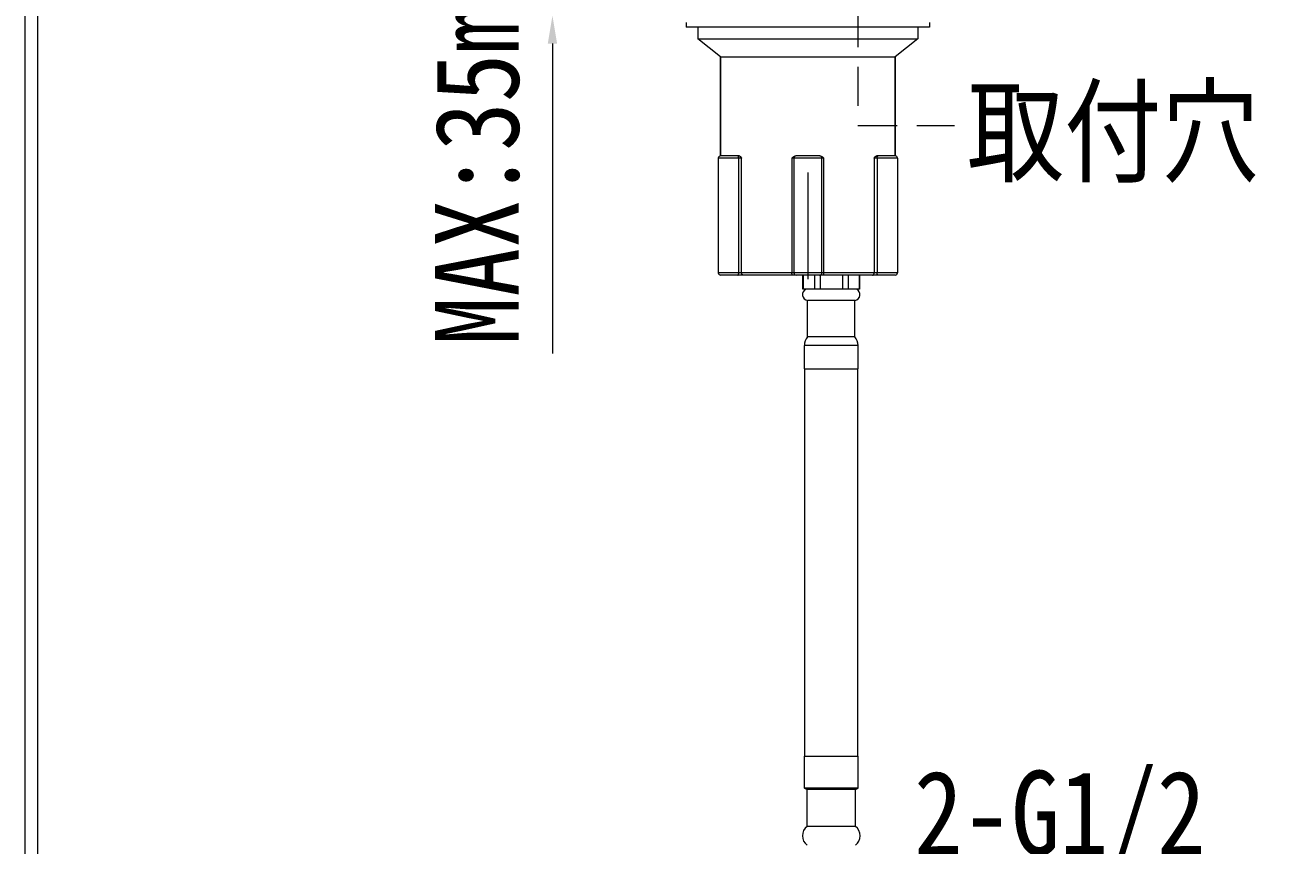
# Model space of a CAD drawing. Units: millimetres, scale not verified. Extents: x -973 to -442, y -383 to 383.
# Drawn here: x -972.9 to -707.5, y -250.2 to -74.9 of the extents above; entities that cross this region are included whole.
import ezdxf
from ezdxf.enums import TextEntityAlignment as Align

# ---------------------------------------------------------------- set-up
doc = ezdxf.new("R2010")
doc.units = ezdxf.units.MM
doc.header["$LTSCALE"] = 7
doc.linetypes.add('DASHED1', pattern=[1.8, 1.2, -0.6])
doc.linetypes.add('USER1', pattern=[50.8, 31.75, -6.35, 6.35, -6.35])
for name, color, linetype, lineweight in [('0-0_0', 7, 'Continuous', 18), ('0-E_DEFAULT_1', 1, 'USER1', 18), ('1-4_ｴﾖﾊｵﾏﾟ', 3, 'Continuous', 18), ('1-5_02___PRT_ALL_AXES', 7, 'Continuous', 18)]:
    doc.layers.add(name, color=color, linetype=linetype, lineweight=lineweight)
doc.styles.add('ＭＳ ゴシック', font='')
doc.styles.get('ＭＳ ゴシック').set_extended_font_data('MS Gothic')

msp = doc.modelspace()

# ---------------------------------------------------------------- linework, layer by layer
at = {"layer": '0-0_0'}
for p, q in [((-824.11, -102.919), (-824.11, -81.777)), ((-786.81, -102.919), (-786.81, -81.777)), ((-824.611, -103.419), (-824.611, -127.919)), ((-819.638, -103.419), (-824.611, -103.419)), ((-820.178, -102.919), (-824.111, -102.919)), ((-820.459, -102.92), (-820.473, -102.919)), ((-820.245, -127.919), (-820.245, -103.419)), ((-819.648, -103.403), (-819.638, -103.419)), ((-819.638, -127.919), (-819.638, -103.419)), ((-808.864, -103.419), (-808.864, -127.919)), ((-802.055, -103.419), (-808.864, -103.419)), ((-808.456, -103.419), (-808.456, -127.919)), ((-808.045, -102.919), (-808.02, -102.919)), ((-802.899, -102.919), (-808.02, -102.919)), ((-802.463, -127.919), (-802.463, -103.419)), ((-802.073, -103.401), (-802.055, -103.419)), ((-802.055, -127.919), (-802.055, -103.419)), ((-791.282, -103.419), (-791.282, -127.919)), ((-786.308, -103.419), (-791.282, -103.419)), ((-790.76, -102.919), (-790.741, -102.919)), ((-786.808, -102.919), (-790.741, -102.919)), ((-790.674, -103.419), (-790.674, -127.919)), ((-790.461, -102.92), (-790.446, -102.919)), ((-786.308, -103.419), (-786.308, -127.919)), ((-786.308, -127.919), (-824.611, -127.919)), ((-786.808, -128.419), (-824.111, -128.419)), ((-820.245, -127.933), (-820.245, -127.919)), ((-806.47, -128.419), (-806.47, -131.419)), ((-804.062, -128.419), (-804.062, -131.419)), ((-802.868, -128.419), (-802.868, -131.419)), ((-798.051, -128.419), (-798.051, -131.419)), ((-796.857, -128.419), (-796.857, -131.419)), ((-794.449, -128.419), (-794.449, -131.419)), ((-790.674, -127.933), (-790.674, -127.919)), ((-794.41, -131.419), (-806.51, -131.419))]:
    msp.add_line(p, q, dxfattribs=at)
msp.add_lwpolyline([(-972.904, 382.669), (-972.904, -382.669), (-442.019, -382.669), (-442.019, 382.669)], close=True, dxfattribs=at)
for points in [[(-970.21, 350.975), (-970.21, 379.974), (-970.21, -379.974), (-444.714, -379.974), (-444.714, 379.974), (-970.21, 379.974)], [(-820.245, -103.419), (-820.245, -103.404), (-820.246, -103.39), (-820.246, -103.375), (-820.247, -103.361), (-820.248, -103.346), (-820.249, -103.331), (-820.25, -103.317), (-820.252, -103.303), (-820.253, -103.288), (-820.255, -103.274), (-820.257, -103.259), (-820.26, -103.245), (-820.262, -103.231), (-820.264, -103.217), (-820.267, -103.203), (-820.27, -103.189), (-820.273, -103.176), (-820.277, -103.162), (-820.281, -103.148), (-820.285, -103.134), (-820.289, -103.121), (-820.294, -103.107), (-820.3, -103.093), (-820.306, -103.079), (-820.312, -103.065), (-820.319, -103.051), (-820.327, -103.036), (-820.335, -103.022), (-820.343, -103.009), (-820.353, -102.996), (-820.362, -102.983), (-820.373, -102.971), (-820.383, -102.96), (-820.395, -102.95), (-820.406, -102.941), (-820.419, -102.933), (-820.432, -102.927), (-820.445, -102.923), (-820.459, -102.92)], [(-820.178, -102.919), (-820.159, -102.919), (-820.14, -102.922), (-820.122, -102.925), (-820.104, -102.93), (-820.086, -102.935), (-820.068, -102.942), (-820.051, -102.95), (-820.034, -102.959), (-820.017, -102.969), (-820, -102.979), (-819.984, -102.99), (-819.968, -103.002), (-819.952, -103.015), (-819.937, -103.028), (-819.922, -103.041), (-819.908, -103.055), (-819.894, -103.068), (-819.88, -103.083), (-819.867, -103.097), (-819.854, -103.111), (-819.842, -103.126), (-819.83, -103.14), (-819.818, -103.155), (-819.806, -103.17), (-819.795, -103.185), (-819.784, -103.2), (-819.773, -103.215), (-819.762, -103.23), (-819.752, -103.245), (-819.741, -103.261), (-819.73, -103.276), (-819.72, -103.292), (-819.709, -103.308), (-819.699, -103.323), (-819.689, -103.339), (-819.678, -103.355), (-819.668, -103.371), (-819.658, -103.387), (-819.648, -103.403)], [(-808.864, -103.419), (-808.846, -103.401), (-808.829, -103.383), (-808.811, -103.365), (-808.793, -103.347), (-808.776, -103.329), (-808.758, -103.311), (-808.74, -103.293), (-808.722, -103.275), (-808.703, -103.258), (-808.685, -103.241), (-808.667, -103.224), (-808.648, -103.207), (-808.629, -103.19), (-808.61, -103.174), (-808.59, -103.157), (-808.571, -103.142), (-808.551, -103.126), (-808.531, -103.111), (-808.511, -103.096), (-808.49, -103.082), (-808.469, -103.068), (-808.448, -103.054), (-808.427, -103.041), (-808.405, -103.028), (-808.383, -103.016), (-808.36, -103.005), (-808.337, -102.994), (-808.314, -102.983), (-808.291, -102.974), (-808.267, -102.965), (-808.244, -102.956), (-808.219, -102.949), (-808.195, -102.942), (-808.17, -102.936), (-808.146, -102.931), (-808.121, -102.927), (-808.096, -102.923), (-808.07, -102.921), (-808.045, -102.919)], [(-802.899, -102.919), (-802.874, -102.919), (-802.849, -102.921), (-802.824, -102.923), (-802.799, -102.927), (-802.774, -102.931), (-802.749, -102.936), (-802.724, -102.942), (-802.7, -102.949), (-802.676, -102.956), (-802.652, -102.965), (-802.628, -102.974), (-802.605, -102.983), (-802.582, -102.994), (-802.559, -103.005), (-802.537, -103.016), (-802.514, -103.028), (-802.493, -103.041), (-802.471, -103.054), (-802.45, -103.068), (-802.429, -103.082), (-802.408, -103.096), (-802.388, -103.111), (-802.368, -103.126), (-802.348, -103.142), (-802.329, -103.157), (-802.309, -103.174), (-802.29, -103.19), (-802.271, -103.207), (-802.253, -103.224), (-802.234, -103.241), (-802.216, -103.258), (-802.197, -103.275), (-802.179, -103.293), (-802.161, -103.311), (-802.144, -103.329), (-802.126, -103.347), (-802.108, -103.365), (-802.09, -103.383), (-802.073, -103.401)], [(-791.282, -103.419), (-791.271, -103.403), (-791.261, -103.387), (-791.251, -103.371), (-791.241, -103.355), (-791.23, -103.339), (-791.22, -103.323), (-791.21, -103.308), (-791.199, -103.292), (-791.189, -103.276), (-791.178, -103.261), (-791.168, -103.245), (-791.157, -103.23), (-791.146, -103.215), (-791.135, -103.2), (-791.124, -103.185), (-791.113, -103.17), (-791.101, -103.155), (-791.089, -103.14), (-791.077, -103.126), (-791.065, -103.111), (-791.052, -103.097), (-791.039, -103.083), (-791.025, -103.068), (-791.011, -103.055), (-790.997, -103.041), (-790.982, -103.028), (-790.967, -103.015), (-790.951, -103.002), (-790.935, -102.99), (-790.919, -102.979), (-790.902, -102.969), (-790.886, -102.959), (-790.868, -102.95), (-790.851, -102.942), (-790.833, -102.935), (-790.815, -102.93), (-790.797, -102.925), (-790.779, -102.922), (-790.76, -102.919)], [(-790.674, -103.419), (-790.674, -103.404), (-790.673, -103.39), (-790.673, -103.375), (-790.672, -103.361), (-790.671, -103.346), (-790.67, -103.331), (-790.669, -103.317), (-790.667, -103.303), (-790.666, -103.288), (-790.664, -103.274), (-790.662, -103.259), (-790.66, -103.245), (-790.657, -103.231), (-790.655, -103.217), (-790.652, -103.203), (-790.649, -103.189), (-790.646, -103.176), (-790.642, -103.162), (-790.639, -103.148), (-790.634, -103.134), (-790.63, -103.121), (-790.625, -103.107), (-790.619, -103.093), (-790.614, -103.079), (-790.607, -103.065), (-790.6, -103.051), (-790.592, -103.036), (-790.584, -103.022), (-790.576, -103.009), (-790.567, -102.996), (-790.557, -102.983), (-790.547, -102.971), (-790.536, -102.96), (-790.524, -102.95), (-790.513, -102.941), (-790.5, -102.933), (-790.488, -102.927), (-790.474, -102.923), (-790.461, -102.92)], [(-820.473, -128.419), (-820.459, -128.418), (-820.445, -128.415), (-820.432, -128.41), (-820.419, -128.404), (-820.406, -128.397), (-820.395, -128.388), (-820.383, -128.378), (-820.373, -128.367), (-820.362, -128.355), (-820.353, -128.342), (-820.343, -128.329), (-820.335, -128.315), (-820.327, -128.301), (-820.319, -128.287), (-820.312, -128.273), (-820.306, -128.259), (-820.3, -128.245), (-820.294, -128.231), (-820.289, -128.217), (-820.285, -128.203), (-820.281, -128.189), (-820.277, -128.176), (-820.273, -128.162), (-820.27, -128.148), (-820.267, -128.134), (-820.264, -128.12), (-820.262, -128.106), (-820.26, -128.092), (-820.257, -128.078), (-820.255, -128.064), (-820.253, -128.049), (-820.252, -128.035), (-820.25, -128.02), (-820.249, -128.006), (-820.248, -127.991), (-820.247, -127.977), (-820.246, -127.962), (-820.246, -127.948), (-820.245, -127.933)], [(-819.625, -128.048), (-819.627, -128.033), (-819.63, -128.019), (-819.632, -128.005), (-819.634, -127.991), (-819.635, -127.976), (-819.636, -127.962), (-819.637, -127.947), (-819.637, -127.933), (-819.638, -127.919)], [(-819.257, -128.419), (-819.272, -128.418), (-819.286, -128.417), (-819.301, -128.415), (-819.315, -128.413), (-819.329, -128.41), (-819.343, -128.406), (-819.357, -128.401), (-819.37, -128.396), (-819.384, -128.39), (-819.397, -128.384), (-819.41, -128.377), (-819.422, -128.369), (-819.434, -128.361), (-819.446, -128.353), (-819.457, -128.344), (-819.468, -128.335), (-819.479, -128.325), (-819.489, -128.315), (-819.499, -128.304), (-819.509, -128.293), (-819.518, -128.282), (-819.527, -128.271), (-819.536, -128.259), (-819.544, -128.247), (-819.552, -128.235), (-819.559, -128.223), (-819.566, -128.21), (-819.573, -128.197), (-819.579, -128.185), (-819.585, -128.171), (-819.591, -128.158), (-819.596, -128.145), (-819.602, -128.131), (-819.606, -128.117), (-819.611, -128.104), (-819.615, -128.09), (-819.618, -128.076), (-819.622, -128.062), (-819.625, -128.048)], [(-808.862, -128.016), (-808.863, -128.005), (-808.863, -127.994), (-808.863, -127.983), (-808.863, -127.973), (-808.863, -127.962), (-808.864, -127.951), (-808.864, -127.94), (-808.864, -127.93), (-808.864, -127.919)], [(-808.773, -128.419), (-808.782, -128.416), (-808.791, -128.41), (-808.798, -128.401), (-808.803, -128.39), (-808.808, -128.378), (-808.813, -128.367), (-808.817, -128.356), (-808.821, -128.345), (-808.824, -128.335), (-808.826, -128.325), (-808.829, -128.314), (-808.831, -128.304), (-808.833, -128.294), (-808.835, -128.284), (-808.837, -128.274), (-808.838, -128.264), (-808.84, -128.253), (-808.842, -128.243), (-808.843, -128.232), (-808.845, -128.222), (-808.846, -128.211), (-808.848, -128.2), (-808.849, -128.19), (-808.85, -128.179), (-808.851, -128.168), (-808.853, -128.157), (-808.854, -128.146), (-808.855, -128.135), (-808.856, -128.124), (-808.857, -128.113), (-808.857, -128.102), (-808.858, -128.091), (-808.859, -128.081), (-808.86, -128.07), (-808.86, -128.059), (-808.861, -128.048), (-808.861, -128.037), (-808.862, -128.027), (-808.862, -128.016)], [(-802.147, -128.419), (-802.137, -128.416), (-802.128, -128.41), (-802.122, -128.401), (-802.116, -128.39), (-802.111, -128.378), (-802.106, -128.367), (-802.102, -128.356), (-802.099, -128.345), (-802.096, -128.335), (-802.093, -128.325), (-802.09, -128.314), (-802.088, -128.304), (-802.086, -128.294), (-802.084, -128.284), (-802.082, -128.274), (-802.081, -128.264), (-802.079, -128.253), (-802.077, -128.243), (-802.076, -128.232), (-802.074, -128.222), (-802.073, -128.211), (-802.072, -128.2), (-802.07, -128.19), (-802.069, -128.179), (-802.068, -128.168), (-802.067, -128.157), (-802.066, -128.146), (-802.064, -128.135), (-802.064, -128.124), (-802.063, -128.113), (-802.062, -128.102), (-802.061, -128.091), (-802.06, -128.081), (-802.06, -128.07), (-802.059, -128.059), (-802.058, -128.048), (-802.058, -128.037), (-802.057, -128.027), (-802.057, -128.016)], [(-802.057, -128.016), (-802.057, -128.005), (-802.056, -127.994), (-802.056, -127.983), (-802.056, -127.973), (-802.056, -127.962), (-802.056, -127.951), (-802.055, -127.94), (-802.055, -127.93), (-802.055, -127.919)], [(-791.662, -128.419), (-791.647, -128.418), (-791.633, -128.417), (-791.619, -128.415), (-791.604, -128.413), (-791.59, -128.41), (-791.576, -128.406), (-791.562, -128.401), (-791.549, -128.396), (-791.535, -128.39), (-791.522, -128.384), (-791.509, -128.377), (-791.497, -128.369), (-791.485, -128.361), (-791.473, -128.353), (-791.462, -128.344), (-791.451, -128.335), (-791.44, -128.325), (-791.43, -128.315), (-791.42, -128.304), (-791.41, -128.293), (-791.401, -128.282), (-791.392, -128.271), (-791.383, -128.259), (-791.375, -128.247), (-791.367, -128.235), (-791.36, -128.223), (-791.353, -128.21), (-791.346, -128.197), (-791.34, -128.185), (-791.334, -128.171), (-791.328, -128.158), (-791.323, -128.145), (-791.318, -128.131), (-791.313, -128.117), (-791.309, -128.104), (-791.305, -128.09), (-791.301, -128.076), (-791.298, -128.062), (-791.294, -128.048)], [(-791.294, -128.048), (-791.292, -128.033), (-791.289, -128.019), (-791.287, -128.005), (-791.286, -127.991), (-791.284, -127.976), (-791.283, -127.962), (-791.282, -127.947), (-791.282, -127.933), (-791.282, -127.919)], [(-790.446, -128.419), (-790.461, -128.418), (-790.474, -128.415), (-790.488, -128.41), (-790.5, -128.404), (-790.513, -128.397), (-790.524, -128.388), (-790.536, -128.378), (-790.547, -128.367), (-790.557, -128.355), (-790.567, -128.342), (-790.576, -128.329), (-790.584, -128.315), (-790.592, -128.301), (-790.6, -128.287), (-790.607, -128.273), (-790.614, -128.259), (-790.619, -128.245), (-790.625, -128.231), (-790.63, -128.217), (-790.634, -128.203), (-790.639, -128.189), (-790.642, -128.176), (-790.646, -128.162), (-790.649, -128.148), (-790.652, -128.134), (-790.655, -128.12), (-790.657, -128.106), (-790.66, -128.092), (-790.662, -128.078), (-790.664, -128.064), (-790.666, -128.049), (-790.667, -128.035), (-790.669, -128.02), (-790.67, -128.006), (-790.671, -127.991), (-790.672, -127.977), (-790.673, -127.962), (-790.673, -127.948), (-790.674, -127.933)]]:
    msp.add_lwpolyline(points, dxfattribs=at)
at = {"layer": '0-0_0', "color": 4, "linetype": 'DASHED1', "lineweight": 9}
msp.add_lwpolyline([(-794.751, -58.66), (-794.751, -96.424), (-774.14, -96.424)], dxfattribs=at)
at = {"layer": '0-0_0'}
for centre, start, end in [((-824.111, -103.419), 90, 180), ((-807.956, -103.418), 90.04367, 180.03076), ((-802.963, -103.418), 359.96924, 89.95633), ((-786.808, -103.419), 0, 90), ((-824.111, -127.919), 180, 270), ((-807.956, -127.919), 179.96924, 269.95633), ((-802.963, -127.919), 270.04367, 0.03076), ((-786.808, -127.919), 270, 0)]:
    msp.add_arc(centre, 0.5, start, end, dxfattribs=at)
at = {"layer": '0-E_DEFAULT_1'}
msp.add_line((-805.46, 249.116), (-805.46, -129.289), dxfattribs=at)
at = {"layer": '1-4_ｴﾖﾊｵﾏﾟ'}
msp.add_line((-860.082, -78.929), (-860.082, -145.195), dxfattribs=at)
msp.add_solid([(-861.082, -78.929), (-859.082, -78.929), (-860.082, -72.929)], dxfattribs=at)
at = {"layer": '1-5_02___PRT_ALL_AXES'}
for p, q in [((-831.46, -74.419), (-831.46, -75.419)), ((-779.46, -75.419), (-831.46, -75.419)), ((-828.96, -75.419), (-828.96, -77.919)), ((-781.96, -75.419), (-781.96, -77.919)), ((-779.46, -74.419), (-779.46, -75.419)), ((-828.96, -77.919), (-781.96, -77.919)), ((-824.11, -81.777), (-828.96, -77.919)), ((-781.96, -77.919), (-786.81, -81.777)), ((-824.11, -81.777), (-824.11, -102.919)), ((-824.11, -81.777), (-786.81, -81.777)), ((-786.81, -81.777), (-786.81, -102.919)), ((-806.51, -131.419), (-806.51, -128.419)), ((-794.41, -131.419), (-794.41, -128.419)), ((-795.41, -133.829), (-805.51, -133.829)), ((-805.51, -141.629), (-805.51, -133.829)), ((-795.41, -141.629), (-795.41, -133.829)), ((-795.41, -141.629), (-805.51, -141.629)), ((-794.71, -143.429), (-806.21, -143.429)), ((-806.21, -148.429), (-806.21, -143.429)), ((-794.71, -148.429), (-794.71, -143.429)), ((-806.21, -148.429), (-794.71, -148.429)), ((-806.135, -231.235), (-806.135, -148.429)), ((-794.785, -231.235), (-794.785, -148.429)), ((-806.21, -231.235), (-794.71, -231.235)), ((-806.21, -238.035), (-806.21, -231.235)), ((-794.71, -238.035), (-794.71, -231.235)), ((-794.71, -238.035), (-806.21, -238.035)), ((-805.61, -238.356), (-806.21, -238.035)), ((-795.31, -238.356), (-805.61, -238.356)), ((-805.61, -246.256), (-805.61, -238.356)), ((-795.31, -238.356), (-794.71, -238.035)), ((-795.31, -246.256), (-795.31, -238.356)), ((-795.31, -246.256), (-805.61, -246.256))]:
    msp.add_line(p, q, dxfattribs=at)
for centre, radius, start, end in [((-805.351, -132.581), 1.258, 112.58928, 262.77008), ((-795.568, -132.581), 1.258, 277.22992, 67.41072), ((-803.545, -143.429), 2.664, 137.49899, 180), ((-797.374, -143.429), 2.664, 0, 42.50101), ((-803.405, -233.514), 5.32, 238.17978, 245.51382), ((-797.515, -233.514), 5.32, 294.48618, 301.82022), ((-804.178, -248.252), 2.457, 125.64868, 234.35132), ((-796.742, -248.252), 2.457, 305.64868, 54.35132)]:
    msp.add_arc(centre, radius, start, end, dxfattribs=at)

# ---------------------------------------------------------------- texts
at = {"layer": '0-0_0', "style": 'ＭＳ ゴシック', "width": 0.85}
msp.add_text('取付穴 φ33～φ35', height=17.96, dxfattribs=at).set_placement((-771.472, -112.064), align=Align.BOTTOM_LEFT)
at = {"layer": '1-4_ｴﾖﾊｵﾏﾟ', "color": 7, "style": 'ＭＳ ゴシック', "width": 0.85}
msp.add_text('MAX:35mm', height=17.96, rotation=90, dxfattribs=at).set_placement((-861.882, -143.395), align=Align.BOTTOM_LEFT)
msp.add_text('2-G1/2', height=17.96, dxfattribs=at).set_placement((-782.745, -257.706), align=Align.BOTTOM_LEFT)

doc.saveas('drawing.dxf')
